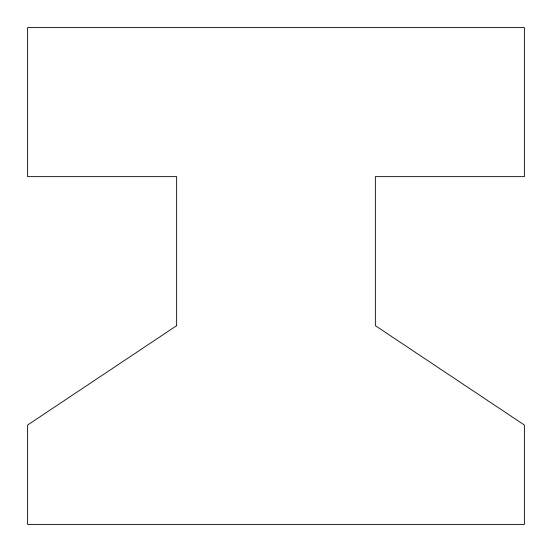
<?xml version="1.0" encoding="UTF-8"?>
<svg xmlns="http://www.w3.org/2000/svg" width="552" height="552" viewBox="0 0 552 552"><rect width="100%" height="100%" fill="white"/><g stroke="black" fill="none" stroke-linecap="round" stroke-linejoin="round"><path stroke-width="0.83" d="M176.64 325.68L27.6 425.04L27.6 524.4L524.4 524.4L524.4 425.04L375.36 325.68L375.36 176.64L524.4 176.64L524.4 27.6L27.6 27.6L27.6 176.64L176.64 176.64L176.64 325.68"/></g></svg>
